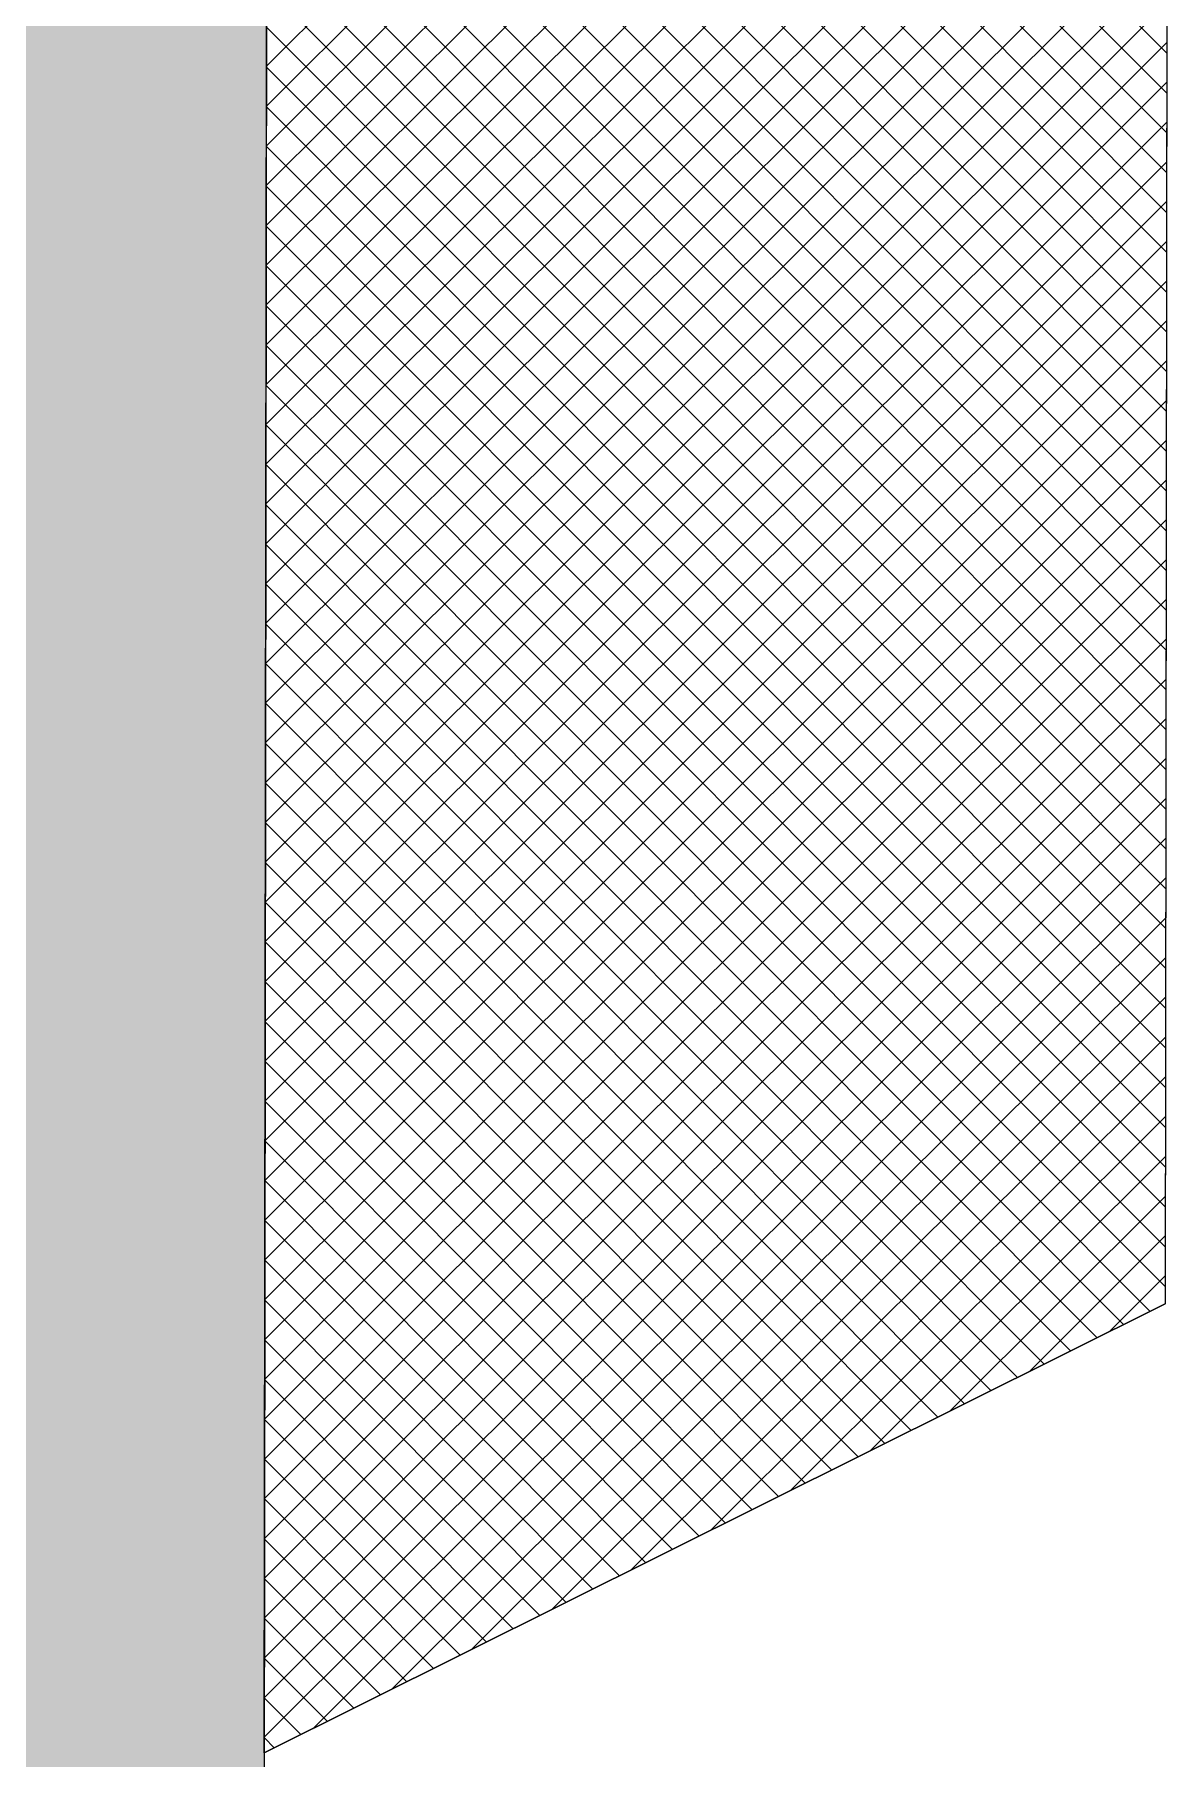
# Model space of a CAD drawing. Extents: x 9 to 378, y 7 to 556.
# Drawn here: x 224.8 to 232.45, y 276.86 to 288.49 of the extents above; entities that cross this region are included whole.
import ezdxf

# ---------------------------------------------------------------- set-up
doc = ezdxf.new("R2010")
doc.units = 0
doc.header["$MEASUREMENT"] = 0
doc.layers.get('0').update_dxf_attribs({"linetype": 'CONTINUOUS'})
doc.layers.add('FURNITURE', color=144, linetype='CONTINUOUS')
doc.layers.add('FURNTIURE', color=7, linetype='CONTINUOUS')

# ---------------------------------------------------------------- blocks, each defined once
blk = doc.blocks.new("50'X96'-G59")
at = {"layer": 'FURNTIURE', "color": 7, "linetype": 'CONTINUOUS'}
for p, q in [((1325.83, 882.474), (1337.83, 894.474)), ((1337.3, 894.474), (1325.944, 883.119)), ((1338.36, 894.474), (1326.36, 882.474)), ((1326.475, 884.179), (1336.769, 894.474)), ((1326.89, 882.474), (1338.891, 894.474)), ((1336.239, 894.474), (1327.005, 885.24)), ((1339.421, 894.474), (1327.421, 882.474)), ((1327.535, 886.301), (1335.709, 894.474)), ((1327.951, 882.474), (1339.951, 894.474)), ((1335.178, 894.474), (1328.066, 887.361)), ((1340.482, 894.474), (1328.481, 882.474)), ((1328.596, 888.422), (1334.648, 894.474)), ((1329.012, 882.474), (1341.012, 894.474)), ((1334.118, 894.474), (1329.127, 889.484)), ((1341.542, 894.474), (1329.542, 882.474)), ((1329.658, 890.544), (1333.587, 894.474)), ((1330.072, 882.474), (1342.073, 894.474)), ((1333.057, 894.474), (1330.188, 891.605)), ((1342.603, 894.474), (1330.603, 882.474)), ((1330.718, 892.666), (1332.527, 894.474)), ((1331.133, 882.474), (1343.133, 894.474)), ((1331.996, 894.474), (1331.249, 893.726)), ((1343.664, 894.474), (1331.663, 882.474)), ((1343.851, 882.475), (1331.852, 894.474)), ((1332.194, 882.474), (1344.194, 894.474)), ((1332.382, 894.474), (1344.382, 882.475)), ((1344.724, 894.474), (1332.724, 882.474)), ((1344.912, 882.475), (1332.913, 894.474)), ((1333.254, 882.474), (1345.255, 894.474)), ((1333.443, 894.474), (1345.442, 882.475)), ((1345.785, 894.474), (1333.785, 882.474)), ((1345.973, 882.475), (1333.973, 894.474)), ((1334.315, 882.474), (1346.315, 894.474)), ((1334.504, 894.474), (1346.503, 882.475)), ((1346.846, 894.474), (1334.845, 882.474)), ((1347.033, 882.475), (1335.034, 894.474)), ((1335.376, 882.474), (1347.376, 894.474)), ((1335.564, 894.474), (1347.564, 882.475)), ((1347.906, 894.474), (1335.906, 882.474)), ((1348.094, 882.475), (1336.095, 894.474)), ((1336.436, 882.474), (1348.437, 894.474)), ((1336.625, 894.474), (1348.624, 882.475)), ((1348.967, 894.474), (1336.967, 882.474)), ((1349.155, 882.475), (1337.155, 894.474)), ((1337.497, 882.474), (1349.497, 894.474)), ((1337.686, 894.474), (1349.685, 882.475)), ((1350.028, 894.474), (1338.027, 882.474)), ((1350.215, 882.475), (1338.216, 894.474)), ((1338.558, 882.474), (1350.558, 894.474)), ((1338.746, 894.474), (1350.746, 882.475)), ((1351.088, 894.474), (1339.088, 882.474)), ((1351.276, 882.475), (1339.277, 894.474)), ((1339.618, 882.474), (1351.619, 894.474)), ((1339.807, 894.474), (1351.806, 882.475)), ((1352.149, 894.474), (1340.149, 882.474)), ((1352.337, 882.475), (1340.337, 894.474)), ((1340.679, 882.474), (1352.679, 894.474)), ((1340.868, 894.474), (1352.867, 882.475)), ((1353.21, 894.474), (1341.209, 882.474)), ((1353.397, 882.475), (1341.398, 894.474)), ((1341.74, 882.474), (1353.74, 894.474)), ((1341.928, 894.474), (1353.928, 882.475)), ((1354.27, 894.474), (1342.27, 882.474)), ((1354.458, 882.475), (1342.459, 894.474)), ((1342.8, 882.474), (1354.801, 894.474)), ((1342.989, 894.474), (1354.988, 882.475)), ((1355.331, 894.474), (1343.331, 882.474)), ((1355.519, 882.475), (1343.519, 894.474)), ((1344.05, 894.474), (1356.049, 882.475)), ((1356.579, 882.475), (1344.58, 894.474)), ((1345.11, 894.474), (1357.11, 882.475)), ((1357.64, 882.475), (1345.641, 894.474)), ((1346.171, 894.474), (1358.17, 882.475)), ((1358.701, 882.475), (1346.701, 894.474)), ((1347.232, 894.474), (1359.231, 882.475)), ((1359.761, 882.475), (1347.762, 894.474)), ((1348.292, 894.474), (1360.292, 882.475)), ((1331.522, 894.274), (1343.321, 882.475)), ((1343.861, 882.474), (1355.701, 894.314)), ((1342.791, 882.475), (1331.345, 893.92)), ((1355.878, 893.961), (1344.391, 882.474)), ((1331.168, 893.567), (1342.26, 882.475)), ((1344.922, 882.474), (1356.054, 893.606)), ((1341.73, 882.475), (1330.992, 893.213)), ((1356.231, 893.253), (1345.452, 882.474)), ((1330.815, 892.86), (1341.2, 882.475)), ((1345.982, 882.474), (1356.408, 892.9)), ((1340.669, 882.475), (1330.638, 892.507)), ((1356.585, 892.546), (1346.513, 882.474)), ((1347.043, 882.474), (1356.762, 892.193)), ((1330.462, 892.152), (1340.139, 882.475)), ((1339.609, 882.475), (1330.284, 891.799)), ((1356.939, 891.839), (1347.573, 882.474)), ((1348.104, 882.474), (1357.115, 891.485)), ((1330.107, 891.446), (1339.078, 882.475)), ((1338.548, 882.475), (1329.931, 891.092)), ((1329.754, 890.738), (1338.018, 882.475)), ((1337.487, 882.475), (1329.577, 890.385)), ((1329.401, 890.031), (1336.957, 882.475)), ((1336.427, 882.475), (1329.224, 889.678)), ((1329.047, 889.325), (1335.896, 882.475)), ((1335.366, 882.475), (1328.871, 888.97)), ((1328.693, 888.617), (1334.836, 882.475)), ((1334.305, 882.475), (1328.516, 888.264)), ((1328.34, 887.91), (1333.775, 882.475)), ((1333.245, 882.475), (1328.163, 887.556)), ((1327.986, 887.203), (1332.714, 882.475)), ((1332.184, 882.475), (1327.81, 886.849)), ((1327.633, 886.496), (1331.654, 882.475)), ((1331.123, 882.475), (1327.456, 886.143)), ((1327.28, 885.788), (1330.593, 882.475)), ((1330.063, 882.475), (1327.102, 885.435)), ((1326.925, 885.082), (1329.532, 882.475)), ((1329.002, 882.475), (1326.749, 884.728)), ((1326.572, 884.374), (1328.472, 882.475)), ((1327.941, 882.475), (1326.395, 884.021)), ((1326.219, 883.667), (1327.411, 882.475)), ((1326.881, 882.475), (1326.042, 883.314)), ((1325.865, 882.961), (1326.35, 882.475)), ((1325.82, 882.475), (1325.689, 882.606))]:
    blk.add_line(p, q, dxfattribs=at)
blk = doc.blocks.new("50'X96'-G58")
at = {"layer": 'FURNTIURE', "color": 7, "linetype": 'CONTINUOUS'}
for p, q in [((1325.622, 882.474), (1331.622, 894.474)), ((1355.622, 894.474), (1331.622, 894.474)), ((1364.622, 882.474), (1322.622, 882.474))]:
    blk.add_line(p, q, dxfattribs=at)
blk.add_lwpolyline([(1355.622, 894.474), (1331.622, 894.474), (1325.622, 882.474), (1361.622, 882.474)], close=True, dxfattribs=at)
at = {"layer": 'FURNTIURE', "color": 253, "linetype": 'CONTINUOUS'}
for points in [[(1322.622, 882.474), (1322.622, 876.474), (1325.622, 876.474)], [(1364.622, 882.474), (1322.622, 882.474), (1325.622, 876.474)], [(1364.622, 882.474), (1325.622, 876.474), (1364.622, 876.474)]]:
    blk.add_solid(points, dxfattribs=at)
at = {"layer": 'FURNTIURE'}
blk.add_blockref("50'X96'-G59", (0, 0), dxfattribs=at)
blk = doc.blocks.new("50'X96'-G57")
blk.add_blockref("50'X96'-G58", (0, 0))
blk = doc.blocks.new('A$C2B627B83')
at = {"xscale": 0.7499999999999897, "yscale": 0.7499999999999897, "zscale": 0.7499999999999897, "rotation": 90.0724086965355}
blk.add_blockref("50'X96'-G57", (672.942, -978.51), dxfattribs=at)

msp = doc.modelspace()

# ---------------------------------------------------------------- block references
at = {"layer": 'FURNITURE', "ltscale": 15, "xscale": -0.6749999999956344, "yscale": 0.6749999999992724, "zscale": 0.675}
msp.add_blockref('A$C2B627B83', (232.988, 266.86), dxfattribs=at)

doc.saveas('drawing.dxf')
